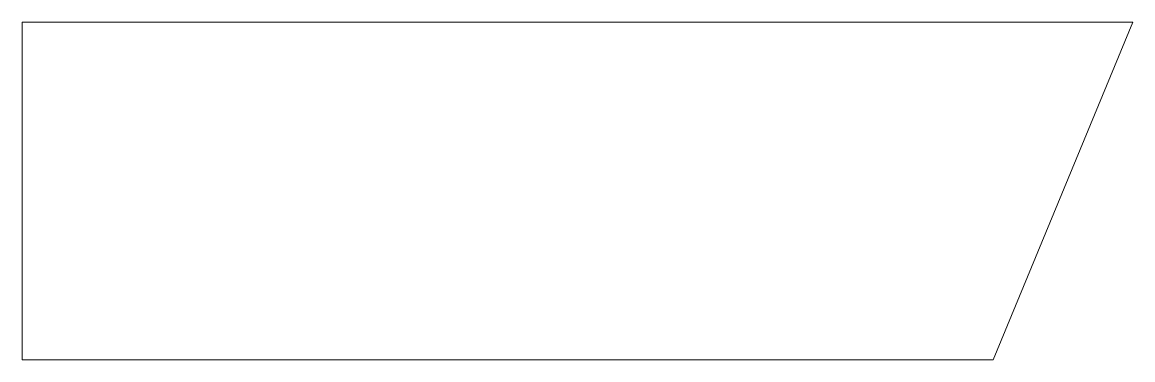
# Model space of a CAD drawing. Header units: inches. Extents: x -29.02 to -20.79, y 70.1 to 72.6.
import ezdxf

# ---------------------------------------------------------------- set-up
doc = ezdxf.new("R2010")
doc.units = ezdxf.units.IN
doc.header["$MEASUREMENT"] = 0

msp = doc.modelspace()

# ---------------------------------------------------------------- linework, layer by layer
at = {"color": 7, "linetype": 'Continuous', "lineweight": 15}
for p, q in [((-29.023, 72.5963), (-29.023, 70.0963)), ((-20.7908, 72.5963), (-29.023, 72.5963)), ((-21.8263, 70.0963), (-20.7908, 72.5963)), ((-29.023, 70.0963), (-21.8263, 70.0963))]:
    msp.add_line(p, q, dxfattribs=at)

doc.saveas('drawing.dxf')
